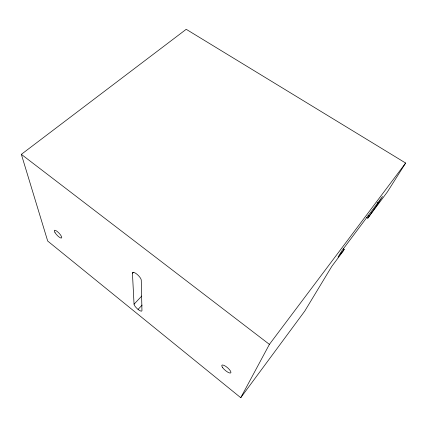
<?xml version="1.0" encoding="UTF-8"?>
<svg xmlns="http://www.w3.org/2000/svg" width="427" height="427" viewBox="0 0 427 427"><rect width="100%" height="100%" fill="white"/><g stroke="black" fill="none" stroke-linecap="round" stroke-linejoin="round"><path stroke-width="0.64" d="M240.743 397.697L269.405 344.375L405.65 163.039L186.215 29.303L21.35 154.344L47.696 241.052L240.743 397.697L304.745 311.107L331.811 266.352L342.972 251.402L344.221 249.363L343.121 248.615M366.66 217.45L367.775 218.181L378.247 203.305L382.539 196.463L341.797 250.884L337.992 257.155L344.221 249.363M405.65 163.039L387.348 191.974L367.775 218.181M138.065 309.404L142.106 305.097M134.046 304.179L132.439 273.189A5.887 1.868 44.3 0 1 136.757 274.075A5.887 1.868 44.3 0 1 141.262 280.144L141.951 310.562A5.273 1.494 43.6 0 1 138.076 309.415A5.273 1.494 43.6 0 1 134.046 304.179L141.753 296.055M132.439 273.189L133.368 272.25M377.121 202.585L378.247 203.305M368.005 215.299L369.12 216.025M21.35 154.344L269.405 344.375M222.627 367.604A5.887 1.761 40.5 0 0 230.585 373.001A5.887 1.761 40.5 0 0 225.867 366.425A5.887 1.761 40.5 0 0 222.627 367.604M55.067 232.731A5.236 1.43 46.5 0 0 61.493 238.026A5.236 1.43 46.5 0 0 57.474 231.685A5.236 1.43 46.5 0 0 55.067 232.731"/></g></svg>
